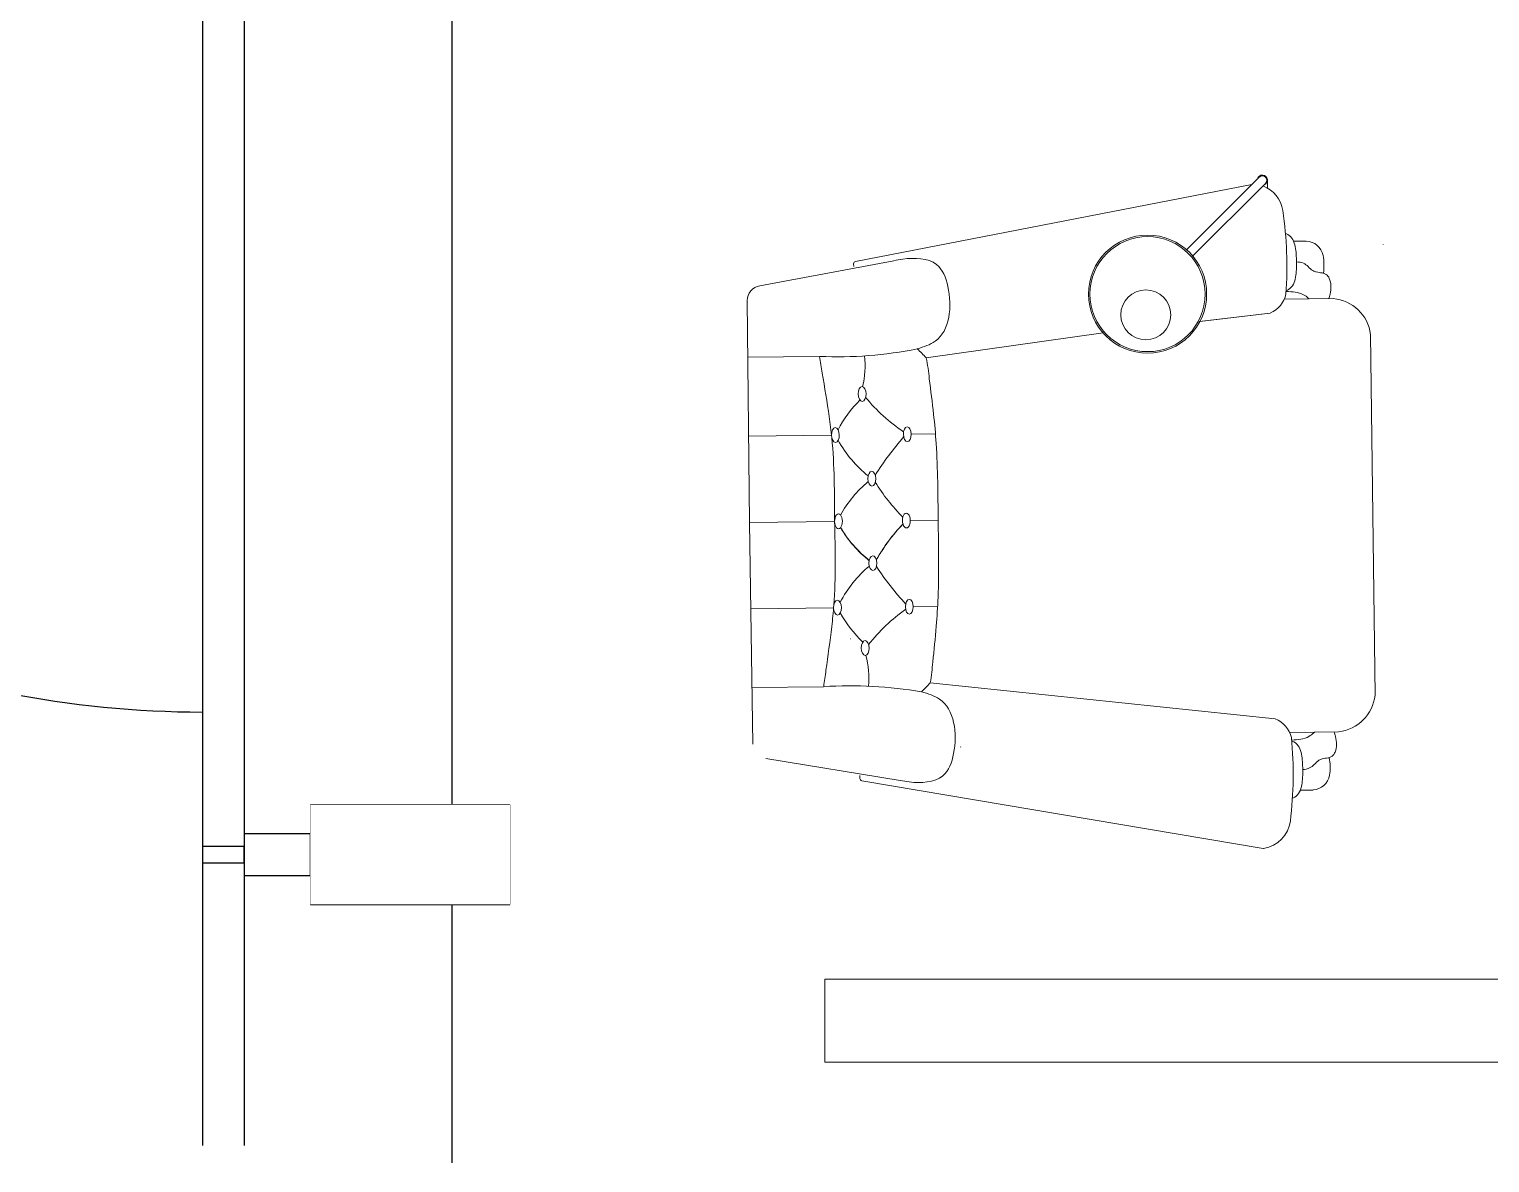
# Model space of a CAD drawing. Header units: centimetres. Extents: x -72470 to -43129, y -18750 to -16337.
# Drawn here: x -48372.1 to -48196.3, y -18534.2 to -18397.7 of the extents above; entities that cross this region are included whole.
import ezdxf

# ---------------------------------------------------------------- set-up
doc = ezdxf.new("R2010")
doc.units = ezdxf.units.CM
doc.header["$MEASUREMENT"] = 0
for name, color, linetype in [('11-021_3001-BLOK_B_ZEMIN_KAT$0$2DCAM1', 6, 'Continuous'), ('11-021_3001-BLOK_B_ZEMIN_KAT$0$2DKAPI', 180, 'Continuous'), ('11-021_3001-BLOK_B_ZEMIN_KAT$0$2DKONST1', 6, 'Continuous')]:
    doc.layers.add(name, color=color, linetype=linetype)
doc.layers.add('TEFRIS', color=30, linetype='Continuous', lineweight=9)

msp = doc.modelspace()

# ---------------------------------------------------------------- linework, layer by layer
at = {"layer": '11-021_3001-BLOK_B_ZEMIN_KAT$0$2DCAM1'}
for points in [[(-48477.01, -18287.07), (-48346.24, -18287.07), (-48346.24, -18532.08)], [(-48479.08, -18292.07), (-48351.24, -18292.07), (-48351.24, -18532.09)]]:
    msp.add_lwpolyline(points, dxfattribs=at)
at = {"layer": '11-021_3001-BLOK_B_ZEMIN_KAT$0$2DKAPI'}
msp.add_lwpolyline([(-48351.27, -18359.9), (-48471.27, -18359.9, 0.414214), (-48351.27, -18479.9)], format="xyb", dxfattribs=at)
at = {"layer": '11-021_3001-BLOK_B_ZEMIN_KAT$0$2DKONST1'}
for points in [[(-48314.24, -18503.07), (-48314.24, -18491.07), (-48338.24, -18491.07), (-48338.24, -18503.07)], [(-48315.24, -18502.07), (-48315.24, -18492.07), (-48337.24, -18492.07), (-48337.24, -18502.07)], [(-48338.24, -18499.57), (-48338.24, -18494.57), (-48346.24, -18494.57), (-48346.24, -18499.57)], [(-48346.24, -18498.07), (-48346.24, -18496.07), (-48351.24, -18496.07), (-48351.24, -18498.07)], [(-48346.24, -18498.07), (-48346.24, -18496.07), (-48351.24, -18496.07), (-48351.24, -18498.07)], [(-48346.24, -18498.07), (-48346.24, -18496.07), (-48351.24, -18496.07), (-48351.24, -18498.07)], [(-48346.24, -18498.07), (-48346.24, -18496.07), (-48351.24, -18496.07), (-48351.24, -18498.07)], [(-48346.24, -18498.07), (-48346.24, -18496.07), (-48351.24, -18496.07), (-48351.24, -18498.07)], [(-48346.24, -18498.07), (-48346.24, -18496.07), (-48351.24, -18496.07), (-48351.24, -18498.07)], [(-48346.24, -18498.07), (-48346.24, -18496.07), (-48351.24, -18496.07), (-48351.24, -18498.07)], [(-48346.24, -18498.07), (-48346.24, -18496.07), (-48351.24, -18496.07), (-48351.24, -18498.07)], [(-48346.24, -18498.07), (-48346.24, -18496.07), (-48351.24, -18496.07), (-48351.24, -18498.07)], [(-48346.24, -18498.07), (-48346.24, -18496.07), (-48351.24, -18496.07), (-48351.24, -18498.07)], [(-48346.24, -18498.07), (-48346.24, -18496.07), (-48351.24, -18496.07), (-48351.24, -18498.07)], [(-48346.24, -18498.07), (-48346.24, -18496.07), (-48351.24, -18496.07), (-48351.24, -18498.07)], [(-48346.24, -18498.07), (-48346.24, -18496.07), (-48351.24, -18496.07), (-48351.24, -18498.07)], [(-48346.24, -18498.07), (-48346.24, -18496.07), (-48351.24, -18496.07), (-48351.24, -18498.07)], [(-48346.24, -18498.07), (-48346.24, -18496.07), (-48351.24, -18496.07), (-48351.24, -18498.07)], [(-48346.24, -18498.07), (-48346.24, -18496.07), (-48351.24, -18496.07), (-48351.24, -18498.07)], [(-48346.24, -18498.07), (-48346.24, -18496.07), (-48351.24, -18496.07), (-48351.24, -18498.07)], [(-48346.24, -18498.07), (-48346.24, -18496.07), (-48351.24, -18496.07), (-48351.24, -18498.07)], [(-48346.24, -18498.07), (-48346.24, -18496.07), (-48351.24, -18496.07), (-48351.24, -18498.07)], [(-48346.24, -18498.07), (-48346.24, -18496.07), (-48351.24, -18496.07), (-48351.24, -18498.07)], [(-48346.24, -18498.07), (-48346.24, -18496.07), (-48351.24, -18496.07), (-48351.24, -18498.07)], [(-48346.24, -18498.07), (-48346.24, -18496.07), (-48351.24, -18496.07), (-48351.24, -18498.07)], [(-48346.24, -18498.07), (-48346.24, -18496.07), (-48351.24, -18496.07), (-48351.24, -18498.07)], [(-48346.24, -18498.07), (-48346.24, -18496.07), (-48351.24, -18496.07), (-48351.24, -18498.07)], [(-48346.24, -18498.07), (-48346.24, -18496.07), (-48351.24, -18496.07), (-48351.24, -18498.07)]]:
    msp.add_lwpolyline(points, close=True, dxfattribs=at)
at = {"layer": 'TEFRIS', "color": 0, "linetype": 'Continuous'}
for p, q in [((-48232.86, -18424.29), (-48224.07, -18415.5)), ((-48224.97, -18416.4), (-48272.66, -18425.67)), ((-48232.11, -18425.04), (-48223.31, -18416.26)), ((-48223.08, -18415.86), (-48223.07, -18416.83)), ((-48219.93, -18423.22), (-48218.4, -18423.21)), ((-48219.93, -18423.22), (-48218.4, -18423.21)), ((-48209.13, -18423.64), (-48209.15, -18423.62)), ((-48209.15, -18423.62), (-48209.13, -18423.64)), ((-48268.03, -18425.57), (-48284.16, -18428.6)), ((-48272.87, -18426.28), (-48272.88, -18425.93)), ((-48285.68, -18430.38), (-48285.39, -18457.08)), ((-48221.05, -18430.2), (-48215.16, -18430.13)), ((-48221.05, -18430.2), (-48215.16, -18430.13)), ((-48222.74, -18431.88), (-48231.29, -18432.89)), ((-48222.74, -18431.88), (-48231.2, -18432.88)), ((-48242.86, -18434.26), (-48264.15, -18437.26)), ((-48210.66, -18434.44), (-48210.39, -18456.16)), ((-48210.66, -18434.44), (-48210.39, -18456.16)), ((-48276.98, -18437.09), (-48285.63, -18437.2)), ((-48285.51, -18446.69), (-48275.53, -18446.57)), ((-48275.54, -18446.57), (-48285.51, -18446.69)), ((-48265.95, -18446.45), (-48263.03, -18446.41)), ((-48210.12, -18477.87), (-48210.39, -18456.16)), ((-48210.12, -18477.87), (-48210.39, -18456.16)), ((-48275.17, -18456.95), (-48285.39, -18457.08)), ((-48275.17, -18456.95), (-48285.39, -18457.08)), ((-48275.17, -18456.95), (-48285.39, -18457.08)), ((-48275.17, -18456.95), (-48285.39, -18457.08)), ((-48275.17, -18456.95), (-48285.39, -18457.08)), ((-48275.17, -18456.95), (-48285.39, -18457.08)), ((-48275.17, -18456.95), (-48285.39, -18457.08)), ((-48275.17, -18456.95), (-48285.39, -18457.08)), ((-48275.17, -18456.95), (-48285.39, -18457.08)), ((-48275.17, -18456.95), (-48285.39, -18457.08)), ((-48275.17, -18456.95), (-48285.39, -18457.08)), ((-48275.17, -18456.95), (-48285.39, -18457.08)), ((-48275.17, -18456.95), (-48285.39, -18457.08)), ((-48275.17, -18456.95), (-48285.39, -18457.08)), ((-48275.17, -18456.95), (-48285.39, -18457.08)), ((-48275.17, -18456.95), (-48285.39, -18457.08)), ((-48285.02, -18483.77), (-48285.39, -18457.08)), ((-48266.06, -18456.84), (-48262.71, -18456.8)), ((-48266.06, -18456.84), (-48262.71, -18456.8)), ((-48266.06, -18456.84), (-48262.71, -18456.8)), ((-48266.06, -18456.84), (-48262.71, -18456.8)), ((-48285.26, -18467.46), (-48275.28, -18467.34)), ((-48275.29, -18467.34), (-48285.26, -18467.46)), ((-48265.7, -18467.22), (-48262.77, -18467.19)), ((-48273.24, -18471.09), (-48273.2, -18471.09)), ((-48273.2, -18471.09), (-48273.24, -18471.09)), ((-48276.49, -18476.85), (-48285.14, -18476.95)), ((-48222.14, -18480.73), (-48263.67, -18476.37)), ((-48220.41, -18482.36), (-48214.52, -18482.29)), ((-48260, -18484.13), (-48259.98, -18484.1)), ((-48259.98, -18484.1), (-48260, -18484.13)), ((-48267.26, -18488.15), (-48283.46, -18485.51)), ((-48272.12, -18487.56), (-48272.12, -18487.91)), ((-48223.58, -18496.32), (-48271.89, -18488.17)), ((-48219.11, -18489.31), (-48217.59, -18489.29)), ((-48276.34, -18512.07), (-48076.34, -18512.07)), ((-48276.34, -18512.07), (-48276.34, -18522.07)), ((-48276.34, -18522.07), (-48076.34, -18522.07))]:
    msp.add_line(p, q, dxfattribs=at)
for centre, radius in [((-48237.5, -18429.59), 7.11), ((-48237.5, -18429.59), 6.93), ((-48237.72, -18432.09), 3)]:
    msp.add_circle(centre, radius, dxfattribs=at)
for centre, radius, start, end in [((-48223.69, -18415.87), 0.61, 287.5558, 165.394), ((-48223.69, -18415.88), 0.533, 314.9662, 134.9662), ((-48225.05, -18420.17), 3.88, 9.2911, 68.3644), ((-48267.36, -18426.29), 46.62, 355.9589, 8.3194), ((-48267.36, -18426.29), 46.62, 355.9589, 8.3194), ((-48218.49, -18425.38), 2.17, 11.9033, 87.5815), ((-48218.49, -18425.38), 2.17, 11.9033, 87.5815), ((-48272.61, -18425.93), 0.267, 100.1331, 180.7043), ((-48222.95, -18426.08), 6.68, 351.5022, 9.9063), ((-48222.95, -18426.08), 6.68, 351.5022, 9.9063), ((-48283.9, -18430.36), 1.78, 98.3265, 180.6304), ((-48224, -18428.91), 3.22, 293.111, 348.2068), ((-48224, -18428.91), 3.22, 293.111, 348.2068), ((-48215.6, -18435.09), 4.98, 7.5422, 84.9386), ((-48215.6, -18435.09), 4.98, 7.5422, 84.9386), ((-48274.87, -18388.13), 49.01, 267.5389, 281.359), ((-48274.89, -18446.87), 14.41, 41.808, 47.8629), ((-48281.26, -18438.25), 9.77, 345.2747, 7.1594), ((-48255.1, -18428.59), 21.15, 219.4474, 236.1878), ((-48261.9, -18452.67), 14.52, 134.7045, 152.2957), ((-48262.05, -18440.14), 14.52, 209.1128, 231.3542), ((-48237.28, -18472.33), 39.08, 139.1846, 147.5899), ((-48261.93, -18463.21), 14.37, 129.7428, 150.7648), ((-48250.76, -18440.29), 22.87, 211.4727, 224.9047), ((-48261.93, -18450.34), 14.52, 210.4422, 231.3542), ((-48262.08, -18450.37), 14.37, 210.6437, 231.6657), ((-48250.1, -18473.1), 23.12, 136.7755, 150.1355), ((-48250.35, -18473.01), 22.87, 136.5038, 149.9358), ((-48261.64, -18473.44), 14.52, 130.0543, 152.2957), ((-48237.67, -18440.64), 39.08, 213.8186, 222.224), ((-48261.8, -18460.91), 14.52, 209.1128, 226.704), ((-48254.41, -18484.81), 21.15, 125.2207, 141.9611), ((-48280.8, -18475.8), 9.77, 354.2491, 16.1339), ((-48273.18, -18525.75), 49.01, 80.0496, 93.8697), ((-48274.64, -18467.03), 14.41, 313.5456, 319.6005), ((-48215.08, -18477.34), 4.98, 276.4699, 353.8663), ((-48223.33, -18483.72), 3.22, 13.2017, 68.2975), ((-48266.6, -18487.42), 46.62, 353.0891, 5.4496), ((-48222.21, -18486.53), 6.68, 351.5022, 9.9063), ((-48217.73, -18487.12), 2.17, 273.827, 349.5052), ((-48271.85, -18487.9), 0.267, 180.7043, 261.2754), ((-48224.16, -18492.49), 3.88, 279.319, 352.1174)]:
    msp.add_arc(centre, radius, start, end, dxfattribs=at)
at = {"layer": 'TEFRIS', "color": 0, "linetype": 'Continuous', "extrusion": (0, 0, -1)}
for centre, major_axis in [((-48271.85, -18441.61), (-0.011, 0.891)), ((-48275.07, -18446.56), (-0.011, 0.891)), ((-48270.68, -18451.81), (-0.011, 0.891)), ((-48266.17, -18467.23), (0.011, -0.891))]:
    msp.add_ellipse(centre, major_axis=major_axis, ratio=0.528462, dxfattribs=at)
at = {"layer": 'TEFRIS', "color": 0, "linetype": 'Continuous'}
for centre, major_axis in [((-48266.42, -18446.46), (-0.011, 0.891)), ((-48270.56, -18461.98), (0.011, -0.891)), ((-48274.82, -18467.34), (0.011, -0.891)), ((-48271.48, -18472.2), (0.011, -0.891))]:
    msp.add_ellipse(centre, major_axis=major_axis, ratio=0.528462, dxfattribs=at)
at = {"layer": 'TEFRIS', "color": 0, "linetype": 'Continuous', "extrusion": (0, 0, -1)}
for centre, major_axis in [((-48274.7, -18456.95), (-0.011, 0.891)), ((-48274.7, -18456.95), (-0.011, 0.891)), ((-48266.53, -18456.85), (0.011, -0.891)), ((-48266.53, -18456.85), (0.011, -0.891))]:
    msp.add_ellipse(centre, major_axis=major_axis, ratio=0.528462, start_param=4.712389, end_param=7.853982, dxfattribs=at)
at = {"layer": 'TEFRIS', "color": 0, "linetype": 'Continuous'}
for centre, major_axis in [((-48266.53, -18456.85), (-0.011, 0.891)), ((-48266.53, -18456.85), (-0.011, 0.891)), ((-48274.7, -18456.95), (0.011, -0.891)), ((-48274.7, -18456.95), (0.011, -0.891))]:
    msp.add_ellipse(centre, major_axis=major_axis, ratio=0.528462, start_param=4.712389, end_param=7.853982, dxfattribs=at)
for points, knots in [([(-48220.9, -18422.29), (-48220.81, -18422.32), (-48220.44, -18422.46), (-48219.96, -18423.01), (-48219.63, -18424.18), (-48219.59, -18425.09), (-48219.57, -18425.71)], [0.35656, 0.35656, 0.35656, 0.35656, 0.689135, 1.682823, 2.666935, 4.752611, 4.752611, 4.752611, 4.752611]), ([(-48220.9, -18422.29), (-48220.81, -18422.32), (-48220.44, -18422.46), (-48219.96, -18423.01), (-48219.63, -18424.18), (-48219.59, -18425.09), (-48219.57, -18425.71)], [0.35656, 0.35656, 0.35656, 0.35656, 0.689135, 1.682823, 2.666935, 4.752611, 4.752611, 4.752611, 4.752611]), ([(-48220.81, -18429.16), (-48220.72, -18429.13), (-48220.36, -18428.98), (-48219.89, -18428.42), (-48219.59, -18427.24), (-48219.58, -18426.33), (-48219.57, -18425.71)], [0.372389, 0.372389, 0.372389, 0.372389, 0.689135, 1.682823, 2.666935, 4.752611, 4.752611, 4.752611, 4.752611]), ([(-48220.81, -18429.16), (-48220.72, -18429.13), (-48220.36, -18428.98), (-48219.89, -18428.42), (-48219.59, -18427.24), (-48219.58, -18426.33), (-48219.57, -18425.71)], [0.372389, 0.372389, 0.372389, 0.372389, 0.689135, 1.682823, 2.666935, 4.752611, 4.752611, 4.752611, 4.752611]), ([(-48219.57, -18425.71), (-48219.28, -18425.73), (-48218.76, -18425.79), (-48218.14, -18426.27), (-48217.72, -18426.76), (-48217.11, -18426.96), (-48216.68, -18427.01), (-48216.39, -18427.06), (-48216.34, -18427.07)], [0.305843, 0.305843, 0.305843, 0.305843, 1.255346, 2.040427, 2.89202, 3.384438, 4.174918, 4.355007, 4.355007, 4.355007, 4.355007]), ([(-48219.57, -18425.71), (-48219.28, -18425.73), (-48218.76, -18425.79), (-48218.14, -18426.27), (-48217.72, -18426.76), (-48217.11, -18426.96), (-48216.68, -18427.01), (-48216.39, -18427.06), (-48216.34, -18427.07)], [0.305843, 0.305843, 0.305843, 0.305843, 1.255346, 2.040427, 2.89202, 3.384438, 4.174918, 4.355007, 4.355007, 4.355007, 4.355007]), ([(-48216.34, -18427.07), (-48216.22, -18427.11), (-48215.91, -18427.23), (-48215.54, -18427.79), (-48215.39, -18428.62), (-48215.49, -18429.45), (-48215.62, -18429.96), (-48215.7, -18430.14)], [0, 0, 0, 0, 0.427423, 1.095062, 2.135609, 3.247139, 3.888617, 3.888617, 3.888617, 3.888617]), ([(-48216.34, -18427.07), (-48216.22, -18427.11), (-48215.91, -18427.23), (-48215.54, -18427.79), (-48215.39, -18428.62), (-48215.49, -18429.45), (-48215.62, -18429.96), (-48215.7, -18430.14)], [0, 0, 0, 0, 0.427423, 1.095062, 2.135609, 3.247139, 3.888617, 3.888617, 3.888617, 3.888617]), ([(-48220.82, -18429.29), (-48220.07, -18429.28), (-48219.12, -18429.37), (-48218.3, -18429.94), (-48218.1, -18430.14), (-48218.07, -18430.17)], [1.067319, 1.067319, 1.067319, 1.067319, 3.490275, 4.275356, 4.417413, 4.417413, 4.417413, 4.417413]), ([(-48220.82, -18429.29), (-48220.07, -18429.28), (-48219.12, -18429.37), (-48218.3, -18429.94), (-48218.1, -18430.14), (-48218.07, -18430.17)], [1.067319, 1.067319, 1.067319, 1.067319, 3.490275, 4.275356, 4.417413, 4.417413, 4.417413, 4.417413]), ([(-48275.17, -18456.95), (-48275.18, -18453.59), (-48275.18, -18449.37), (-48275.91, -18443.43), (-48276.49, -18440.18), (-48276.86, -18437.76), (-48276.98, -18437.09)], [0, 0, 0, 0, 11.31753, 14.215288, 20.189944, 22.471644, 22.471644, 22.471644, 22.471644]), ([(-48264.15, -18437.26), (-48263.96, -18438.09), (-48263.71, -18440.37), (-48263.25, -18443.8), (-48262.75, -18449.47), (-48262.73, -18453.72), (-48262.71, -18456.8)], [7.842946, 7.842946, 7.842946, 7.842946, 10.726144, 15.564237, 19.542398, 29.913928, 29.913928, 29.913928, 29.913928]), ([(-48275.17, -18456.95), (-48275.09, -18460.32), (-48274.99, -18464.55), (-48275.58, -18470.52), (-48276.07, -18473.78), (-48276.38, -18476.19), (-48276.48, -18476.85)], [0, 0, 0, 0, 11.358421, 14.256179, 20.230836, 22.470635, 22.470635, 22.470635, 22.470635]), ([(-48263.66, -18476.37), (-48263.5, -18475.54), (-48263.3, -18473.28), (-48262.93, -18469.84), (-48262.57, -18464.15), (-48262.65, -18459.89), (-48262.71, -18456.8)], [7.883801, 7.883801, 7.883801, 7.883801, 10.726144, 15.564237, 19.542398, 29.954825, 29.954825, 29.954825, 29.954825]), ([(-48220.15, -18483.27), (-48219.41, -18483.26), (-48218.46, -18483.15), (-48217.65, -18482.55), (-48217.45, -18482.36), (-48217.42, -18482.32)], [1.067319, 1.067319, 1.067319, 1.067319, 3.490275, 4.275356, 4.417413, 4.417413, 4.417413, 4.417413]), ([(-48215.62, -18485.38), (-48215.5, -18485.33), (-48215.2, -18485.21), (-48214.84, -18484.64), (-48214.72, -18483.8), (-48214.83, -18482.98), (-48214.98, -18482.47), (-48215.06, -18482.3)], [0, 0, 0, 0, 0.427423, 1.095062, 2.135609, 3.247139, 3.888617, 3.888617, 3.888617, 3.888617]), ([(-48220.14, -18483.4), (-48220.05, -18483.43), (-48219.69, -18483.57), (-48219.2, -18484.12), (-48218.88, -18485.29), (-48218.84, -18486.2), (-48218.82, -18486.82)], [0.372389, 0.372389, 0.372389, 0.372389, 0.689135, 1.682823, 2.666935, 4.752611, 4.752611, 4.752611, 4.752611]), ([(-48218.82, -18486.82), (-48218.53, -18486.8), (-48218.02, -18486.72), (-48217.4, -18486.22), (-48217, -18485.72), (-48216.39, -18485.5), (-48215.96, -18485.45), (-48215.68, -18485.39), (-48215.62, -18485.38)], [0.305843, 0.305843, 0.305843, 0.305843, 1.255346, 2.040427, 2.89202, 3.384438, 4.174918, 4.355007, 4.355007, 4.355007, 4.355007]), ([(-48220.07, -18490.27), (-48219.97, -18490.24), (-48219.61, -18490.09), (-48219.14, -18489.53), (-48218.84, -18488.35), (-48218.83, -18487.44), (-48218.82, -18486.82)], [0.35656, 0.35656, 0.35656, 0.35656, 0.689135, 1.682823, 2.666935, 4.752611, 4.752611, 4.752611, 4.752611])]:
    msp.add_open_spline(points, degree=3, knots=knots, dxfattribs=at)
for points in [[(-48265.22, -18436.18), (-48263.05, -18435.26), (-48261.53, -18428.66), (-48262.9, -18426.03), (-48266.95, -18425.38), (-48268.03, -18425.57)], [(-48264.71, -18477.47), (-48262.53, -18478.34), (-48260.84, -18484.9), (-48262.14, -18487.57), (-48266.18, -18488.32), (-48267.26, -18488.15)]]:
    msp.add_spline(points, degree=3, dxfattribs=at)

# ---------------------------------------------------------------- next in the draw order: wipeouts: each hides what was drawn before it
msp.add_wipeout([(-48314.24, -18503.07), (-48338.24, -18503.07), (-48338.24, -18491.07), (-48314.24, -18491.07)]).dxf.layer = '11-021_3001-BLOK_B_ZEMIN_KAT$0$2DKONST1'

# ---------------------------------------------------------------- next in the draw order: linework, layer by layer
at = {"layer": '11-021_3001-BLOK_B_ZEMIN_KAT$0$2DKONST1'}
for points in [[(-48314.24, -18503.07), (-48314.24, -18491.07), (-48338.24, -18491.07), (-48338.24, -18503.07)], [(-48315.24, -18502.07), (-48315.24, -18492.07), (-48337.24, -18492.07), (-48337.24, -18502.07)], [(-48338.24, -18499.57), (-48338.24, -18494.57), (-48346.24, -18494.57), (-48346.24, -18499.57)]]:
    msp.add_lwpolyline(points, close=True, dxfattribs=at)

# ---------------------------------------------------------------- next in the draw order: wipeouts: each hides what was drawn before it
msp.add_wipeout([(-48314.24, -18503.07), (-48338.24, -18503.07), (-48338.24, -18491.07), (-48314.24, -18491.07)]).dxf.layer = '11-021_3001-BLOK_B_ZEMIN_KAT$0$2DKONST1'

# ---------------------------------------------------------------- next in the draw order: linework, layer by layer
for points in [[(-48314.24, -18503.07), (-48314.24, -18491.07), (-48338.24, -18491.07), (-48338.24, -18503.07)], [(-48315.24, -18502.07), (-48315.24, -18492.07), (-48337.24, -18492.07), (-48337.24, -18502.07)], [(-48338.24, -18499.57), (-48338.24, -18494.57), (-48346.24, -18494.57), (-48346.24, -18499.57)]]:
    msp.add_lwpolyline(points, close=True, dxfattribs=at)

# ---------------------------------------------------------------- next in the draw order: wipeouts: each hides what was drawn before it
msp.add_wipeout([(-48314.24, -18503.07), (-48338.24, -18503.07), (-48338.24, -18491.07), (-48314.24, -18491.07)]).dxf.layer = '11-021_3001-BLOK_B_ZEMIN_KAT$0$2DKONST1'

# ---------------------------------------------------------------- next in the draw order: linework, layer by layer
for points in [[(-48314.24, -18503.07), (-48314.24, -18491.07), (-48338.24, -18491.07), (-48338.24, -18503.07)], [(-48315.24, -18502.07), (-48315.24, -18492.07), (-48337.24, -18492.07), (-48337.24, -18502.07)], [(-48338.24, -18499.57), (-48338.24, -18494.57), (-48346.24, -18494.57), (-48346.24, -18499.57)]]:
    msp.add_lwpolyline(points, close=True, dxfattribs=at)

# ---------------------------------------------------------------- next in the draw order: wipeouts: each hides what was drawn before it
msp.add_wipeout([(-48314.24, -18503.07), (-48338.24, -18503.07), (-48338.24, -18491.07), (-48314.24, -18491.07)]).dxf.layer = '11-021_3001-BLOK_B_ZEMIN_KAT$0$2DKONST1'

# ---------------------------------------------------------------- next in the draw order: linework, layer by layer
for points in [[(-48314.24, -18503.07), (-48314.24, -18491.07), (-48338.24, -18491.07), (-48338.24, -18503.07)], [(-48315.24, -18502.07), (-48315.24, -18492.07), (-48337.24, -18492.07), (-48337.24, -18502.07)], [(-48338.24, -18499.57), (-48338.24, -18494.57), (-48346.24, -18494.57), (-48346.24, -18499.57)]]:
    msp.add_lwpolyline(points, close=True, dxfattribs=at)

# ---------------------------------------------------------------- next in the draw order: wipeouts: each hides what was drawn before it
msp.add_wipeout([(-48314.24, -18503.07), (-48338.24, -18503.07), (-48338.24, -18491.07), (-48314.24, -18491.07)]).dxf.layer = '11-021_3001-BLOK_B_ZEMIN_KAT$0$2DKONST1'

# ---------------------------------------------------------------- next in the draw order: linework, layer by layer
for points in [[(-48314.24, -18503.07), (-48314.24, -18491.07), (-48338.24, -18491.07), (-48338.24, -18503.07)], [(-48315.24, -18502.07), (-48315.24, -18492.07), (-48337.24, -18492.07), (-48337.24, -18502.07)], [(-48338.24, -18499.57), (-48338.24, -18494.57), (-48346.24, -18494.57), (-48346.24, -18499.57)]]:
    msp.add_lwpolyline(points, close=True, dxfattribs=at)

# ---------------------------------------------------------------- next in the draw order: wipeouts: each hides what was drawn before it
msp.add_wipeout([(-48314.24, -18503.07), (-48338.24, -18503.07), (-48338.24, -18491.07), (-48314.24, -18491.07)]).dxf.layer = '11-021_3001-BLOK_B_ZEMIN_KAT$0$2DKONST1'

# ---------------------------------------------------------------- next in the draw order: linework, layer by layer
for points in [[(-48314.24, -18503.07), (-48314.24, -18491.07), (-48338.24, -18491.07), (-48338.24, -18503.07)], [(-48315.24, -18502.07), (-48315.24, -18492.07), (-48337.24, -18492.07), (-48337.24, -18502.07)], [(-48338.24, -18499.57), (-48338.24, -18494.57), (-48346.24, -18494.57), (-48346.24, -18499.57)]]:
    msp.add_lwpolyline(points, close=True, dxfattribs=at)

# ---------------------------------------------------------------- next in the draw order: wipeouts: each hides what was drawn before it
msp.add_wipeout([(-48314.24, -18503.07), (-48338.24, -18503.07), (-48338.24, -18491.07), (-48314.24, -18491.07)]).dxf.layer = '11-021_3001-BLOK_B_ZEMIN_KAT$0$2DKONST1'

# ---------------------------------------------------------------- next in the draw order: linework, layer by layer
for points in [[(-48314.24, -18503.07), (-48314.24, -18491.07), (-48338.24, -18491.07), (-48338.24, -18503.07)], [(-48315.24, -18502.07), (-48315.24, -18492.07), (-48337.24, -18492.07), (-48337.24, -18502.07)], [(-48338.24, -18499.57), (-48338.24, -18494.57), (-48346.24, -18494.57), (-48346.24, -18499.57)]]:
    msp.add_lwpolyline(points, close=True, dxfattribs=at)

# ---------------------------------------------------------------- next in the draw order: wipeouts: each hides what was drawn before it
msp.add_wipeout([(-48314.24, -18503.07), (-48338.24, -18503.07), (-48338.24, -18491.07), (-48314.24, -18491.07)]).dxf.layer = '11-021_3001-BLOK_B_ZEMIN_KAT$0$2DKONST1'

# ---------------------------------------------------------------- next in the draw order: linework, layer by layer
for points in [[(-48314.24, -18503.07), (-48314.24, -18491.07), (-48338.24, -18491.07), (-48338.24, -18503.07)], [(-48315.24, -18502.07), (-48315.24, -18492.07), (-48337.24, -18492.07), (-48337.24, -18502.07)], [(-48338.24, -18499.57), (-48338.24, -18494.57), (-48346.24, -18494.57), (-48346.24, -18499.57)]]:
    msp.add_lwpolyline(points, close=True, dxfattribs=at)

# ---------------------------------------------------------------- next in the draw order: wipeouts: each hides what was drawn before it
msp.add_wipeout([(-48314.24, -18503.07), (-48338.24, -18503.07), (-48338.24, -18491.07), (-48314.24, -18491.07)]).dxf.layer = '11-021_3001-BLOK_B_ZEMIN_KAT$0$2DKONST1'

# ---------------------------------------------------------------- next in the draw order: linework, layer by layer
for points in [[(-48314.24, -18503.07), (-48314.24, -18491.07), (-48338.24, -18491.07), (-48338.24, -18503.07)], [(-48315.24, -18502.07), (-48315.24, -18492.07), (-48337.24, -18492.07), (-48337.24, -18502.07)], [(-48338.24, -18499.57), (-48338.24, -18494.57), (-48346.24, -18494.57), (-48346.24, -18499.57)]]:
    msp.add_lwpolyline(points, close=True, dxfattribs=at)

# ---------------------------------------------------------------- next in the draw order: wipeouts: each hides what was drawn before it
msp.add_wipeout([(-48314.24, -18503.07), (-48338.24, -18503.07), (-48338.24, -18491.07), (-48314.24, -18491.07)]).dxf.layer = '11-021_3001-BLOK_B_ZEMIN_KAT$0$2DKONST1'

# ---------------------------------------------------------------- next in the draw order: linework, layer by layer
for points in [[(-48314.24, -18503.07), (-48314.24, -18491.07), (-48338.24, -18491.07), (-48338.24, -18503.07)], [(-48315.24, -18502.07), (-48315.24, -18492.07), (-48337.24, -18492.07), (-48337.24, -18502.07)], [(-48338.24, -18499.57), (-48338.24, -18494.57), (-48346.24, -18494.57), (-48346.24, -18499.57)]]:
    msp.add_lwpolyline(points, close=True, dxfattribs=at)

# ---------------------------------------------------------------- next in the draw order: wipeouts: each hides what was drawn before it
msp.add_wipeout([(-48314.24, -18503.07), (-48338.24, -18503.07), (-48338.24, -18491.07), (-48314.24, -18491.07)]).dxf.layer = '11-021_3001-BLOK_B_ZEMIN_KAT$0$2DKONST1'

# ---------------------------------------------------------------- next in the draw order: linework, layer by layer
for points in [[(-48314.24, -18503.07), (-48314.24, -18491.07), (-48338.24, -18491.07), (-48338.24, -18503.07)], [(-48315.24, -18502.07), (-48315.24, -18492.07), (-48337.24, -18492.07), (-48337.24, -18502.07)], [(-48338.24, -18499.57), (-48338.24, -18494.57), (-48346.24, -18494.57), (-48346.24, -18499.57)]]:
    msp.add_lwpolyline(points, close=True, dxfattribs=at)

# ---------------------------------------------------------------- next in the draw order: wipeouts: each hides what was drawn before it
msp.add_wipeout([(-48314.24, -18503.07), (-48338.24, -18503.07), (-48338.24, -18491.07), (-48314.24, -18491.07)]).dxf.layer = '11-021_3001-BLOK_B_ZEMIN_KAT$0$2DKONST1'

# ---------------------------------------------------------------- next in the draw order: linework, layer by layer
for points in [[(-48314.24, -18503.07), (-48314.24, -18491.07), (-48338.24, -18491.07), (-48338.24, -18503.07)], [(-48315.24, -18502.07), (-48315.24, -18492.07), (-48337.24, -18492.07), (-48337.24, -18502.07)], [(-48338.24, -18499.57), (-48338.24, -18494.57), (-48346.24, -18494.57), (-48346.24, -18499.57)]]:
    msp.add_lwpolyline(points, close=True, dxfattribs=at)

# ---------------------------------------------------------------- next in the draw order: wipeouts: each hides what was drawn before it
msp.add_wipeout([(-48314.24, -18503.07), (-48338.24, -18503.07), (-48338.24, -18491.07), (-48314.24, -18491.07)]).dxf.layer = '11-021_3001-BLOK_B_ZEMIN_KAT$0$2DKONST1'

# ---------------------------------------------------------------- next in the draw order: linework, layer by layer
for points in [[(-48314.24, -18503.07), (-48314.24, -18491.07), (-48338.24, -18491.07), (-48338.24, -18503.07)], [(-48315.24, -18502.07), (-48315.24, -18492.07), (-48337.24, -18492.07), (-48337.24, -18502.07)], [(-48338.24, -18499.57), (-48338.24, -18494.57), (-48346.24, -18494.57), (-48346.24, -18499.57)]]:
    msp.add_lwpolyline(points, close=True, dxfattribs=at)

# ---------------------------------------------------------------- next in the draw order: wipeouts: each hides what was drawn before it
msp.add_wipeout([(-48314.24, -18503.07), (-48338.24, -18503.07), (-48338.24, -18491.07), (-48314.24, -18491.07)]).dxf.layer = '11-021_3001-BLOK_B_ZEMIN_KAT$0$2DKONST1'

# ---------------------------------------------------------------- next in the draw order: linework, layer by layer
for points in [[(-48314.24, -18503.07), (-48314.24, -18491.07), (-48338.24, -18491.07), (-48338.24, -18503.07)], [(-48315.24, -18502.07), (-48315.24, -18492.07), (-48337.24, -18492.07), (-48337.24, -18502.07)], [(-48338.24, -18499.57), (-48338.24, -18494.57), (-48346.24, -18494.57), (-48346.24, -18499.57)]]:
    msp.add_lwpolyline(points, close=True, dxfattribs=at)

# ---------------------------------------------------------------- next in the draw order: wipeouts: each hides what was drawn before it
msp.add_wipeout([(-48314.24, -18503.07), (-48338.24, -18503.07), (-48338.24, -18491.07), (-48314.24, -18491.07)]).dxf.layer = '11-021_3001-BLOK_B_ZEMIN_KAT$0$2DKONST1'

# ---------------------------------------------------------------- next in the draw order: linework, layer by layer
for points in [[(-48314.24, -18503.07), (-48314.24, -18491.07), (-48338.24, -18491.07), (-48338.24, -18503.07)], [(-48315.24, -18502.07), (-48315.24, -18492.07), (-48337.24, -18492.07), (-48337.24, -18502.07)], [(-48338.24, -18499.57), (-48338.24, -18494.57), (-48346.24, -18494.57), (-48346.24, -18499.57)]]:
    msp.add_lwpolyline(points, close=True, dxfattribs=at)

# ---------------------------------------------------------------- next in the draw order: wipeouts: each hides what was drawn before it
msp.add_wipeout([(-48314.24, -18503.07), (-48338.24, -18503.07), (-48338.24, -18491.07), (-48314.24, -18491.07)]).dxf.layer = '11-021_3001-BLOK_B_ZEMIN_KAT$0$2DKONST1'

# ---------------------------------------------------------------- next in the draw order: linework, layer by layer
for points in [[(-48314.24, -18503.07), (-48314.24, -18491.07), (-48338.24, -18491.07), (-48338.24, -18503.07)], [(-48315.24, -18502.07), (-48315.24, -18492.07), (-48337.24, -18492.07), (-48337.24, -18502.07)], [(-48338.24, -18499.57), (-48338.24, -18494.57), (-48346.24, -18494.57), (-48346.24, -18499.57)]]:
    msp.add_lwpolyline(points, close=True, dxfattribs=at)

# ---------------------------------------------------------------- next in the draw order: wipeouts: each hides what was drawn before it
msp.add_wipeout([(-48314.24, -18503.07), (-48338.24, -18503.07), (-48338.24, -18491.07), (-48314.24, -18491.07)]).dxf.layer = '11-021_3001-BLOK_B_ZEMIN_KAT$0$2DKONST1'

# ---------------------------------------------------------------- next in the draw order: linework, layer by layer
for points in [[(-48314.24, -18503.07), (-48314.24, -18491.07), (-48338.24, -18491.07), (-48338.24, -18503.07)], [(-48315.24, -18502.07), (-48315.24, -18492.07), (-48337.24, -18492.07), (-48337.24, -18502.07)], [(-48338.24, -18499.57), (-48338.24, -18494.57), (-48346.24, -18494.57), (-48346.24, -18499.57)]]:
    msp.add_lwpolyline(points, close=True, dxfattribs=at)

# ---------------------------------------------------------------- next in the draw order: wipeouts: each hides what was drawn before it
msp.add_wipeout([(-48314.24, -18503.07), (-48338.24, -18503.07), (-48338.24, -18491.07), (-48314.24, -18491.07)]).dxf.layer = '11-021_3001-BLOK_B_ZEMIN_KAT$0$2DKONST1'

# ---------------------------------------------------------------- next in the draw order: linework, layer by layer
for points in [[(-48314.24, -18503.07), (-48314.24, -18491.07), (-48338.24, -18491.07), (-48338.24, -18503.07)], [(-48315.24, -18502.07), (-48315.24, -18492.07), (-48337.24, -18492.07), (-48337.24, -18502.07)], [(-48338.24, -18499.57), (-48338.24, -18494.57), (-48346.24, -18494.57), (-48346.24, -18499.57)]]:
    msp.add_lwpolyline(points, close=True, dxfattribs=at)

# ---------------------------------------------------------------- next in the draw order: wipeouts: each hides what was drawn before it
msp.add_wipeout([(-48314.24, -18503.07), (-48338.24, -18503.07), (-48338.24, -18491.07), (-48314.24, -18491.07)]).dxf.layer = '11-021_3001-BLOK_B_ZEMIN_KAT$0$2DKONST1'

# ---------------------------------------------------------------- next in the draw order: linework, layer by layer
for points in [[(-48314.24, -18503.07), (-48314.24, -18491.07), (-48338.24, -18491.07), (-48338.24, -18503.07)], [(-48315.24, -18502.07), (-48315.24, -18492.07), (-48337.24, -18492.07), (-48337.24, -18502.07)], [(-48338.24, -18499.57), (-48338.24, -18494.57), (-48346.24, -18494.57), (-48346.24, -18499.57)]]:
    msp.add_lwpolyline(points, close=True, dxfattribs=at)

# ---------------------------------------------------------------- next in the draw order: wipeouts: each hides what was drawn before it
msp.add_wipeout([(-48314.24, -18503.07), (-48338.24, -18503.07), (-48338.24, -18491.07), (-48314.24, -18491.07)]).dxf.layer = '11-021_3001-BLOK_B_ZEMIN_KAT$0$2DKONST1'

# ---------------------------------------------------------------- next in the draw order: linework, layer by layer
for points in [[(-48314.24, -18503.07), (-48314.24, -18491.07), (-48338.24, -18491.07), (-48338.24, -18503.07)], [(-48315.24, -18502.07), (-48315.24, -18492.07), (-48337.24, -18492.07), (-48337.24, -18502.07)], [(-48338.24, -18499.57), (-48338.24, -18494.57), (-48346.24, -18494.57), (-48346.24, -18499.57)]]:
    msp.add_lwpolyline(points, close=True, dxfattribs=at)

# ---------------------------------------------------------------- next in the draw order: wipeouts: each hides what was drawn before it
msp.add_wipeout([(-48314.24, -18503.07), (-48338.24, -18503.07), (-48338.24, -18491.07), (-48314.24, -18491.07)]).dxf.layer = '11-021_3001-BLOK_B_ZEMIN_KAT$0$2DKONST1'

# ---------------------------------------------------------------- next in the draw order: linework, layer by layer
for points in [[(-48314.24, -18503.07), (-48314.24, -18491.07), (-48338.24, -18491.07), (-48338.24, -18503.07)], [(-48315.24, -18502.07), (-48315.24, -18492.07), (-48337.24, -18492.07), (-48337.24, -18502.07)], [(-48338.24, -18499.57), (-48338.24, -18494.57), (-48346.24, -18494.57), (-48346.24, -18499.57)]]:
    msp.add_lwpolyline(points, close=True, dxfattribs=at)

# ---------------------------------------------------------------- next in the draw order: wipeouts: each hides what was drawn before it
msp.add_wipeout([(-48314.24, -18503.07), (-48338.24, -18503.07), (-48338.24, -18491.07), (-48314.24, -18491.07)]).dxf.layer = '11-021_3001-BLOK_B_ZEMIN_KAT$0$2DKONST1'

# ---------------------------------------------------------------- next in the draw order: linework, layer by layer
for points in [[(-48314.24, -18503.07), (-48314.24, -18491.07), (-48338.24, -18491.07), (-48338.24, -18503.07)], [(-48315.24, -18502.07), (-48315.24, -18492.07), (-48337.24, -18492.07), (-48337.24, -18502.07)], [(-48338.24, -18499.57), (-48338.24, -18494.57), (-48346.24, -18494.57), (-48346.24, -18499.57)]]:
    msp.add_lwpolyline(points, close=True, dxfattribs=at)

# ---------------------------------------------------------------- next in the draw order: wipeouts: each hides what was drawn before it
msp.add_wipeout([(-48314.24, -18503.07), (-48338.24, -18503.07), (-48338.24, -18491.07), (-48314.24, -18491.07)]).dxf.layer = '11-021_3001-BLOK_B_ZEMIN_KAT$0$2DKONST1'

# ---------------------------------------------------------------- next in the draw order: linework, layer by layer
for points in [[(-48314.24, -18503.07), (-48314.24, -18491.07), (-48338.24, -18491.07), (-48338.24, -18503.07)], [(-48315.24, -18502.07), (-48315.24, -18492.07), (-48337.24, -18492.07), (-48337.24, -18502.07)], [(-48338.24, -18499.57), (-48338.24, -18494.57), (-48346.24, -18494.57), (-48346.24, -18499.57)]]:
    msp.add_lwpolyline(points, close=True, dxfattribs=at)

# ---------------------------------------------------------------- next in the draw order: wipeouts: each hides what was drawn before it
msp.add_wipeout([(-48314.24, -18503.07), (-48338.24, -18503.07), (-48338.24, -18491.07), (-48314.24, -18491.07)]).dxf.layer = '11-021_3001-BLOK_B_ZEMIN_KAT$0$2DKONST1'

# ---------------------------------------------------------------- next in the draw order: linework, layer by layer
at = {"layer": '11-021_3001-BLOK_B_ZEMIN_KAT$0$2DCAM1'}
msp.add_lwpolyline([(-48466.66, -18262.07), (-48321.24, -18262.07), (-48321.24, -18534.16)], dxfattribs=at)
at = {"layer": '11-021_3001-BLOK_B_ZEMIN_KAT$0$2DKONST1'}
for points in [[(-48314.24, -18503.07), (-48314.24, -18491.07), (-48338.24, -18491.07), (-48338.24, -18503.07)], [(-48315.24, -18502.07), (-48315.24, -18492.07), (-48337.24, -18492.07), (-48337.24, -18502.07)], [(-48338.24, -18499.57), (-48338.24, -18494.57), (-48346.24, -18494.57), (-48346.24, -18499.57)]]:
    msp.add_lwpolyline(points, close=True, dxfattribs=at)

# ---------------------------------------------------------------- next in the draw order: wipeouts: each hides what was drawn before it
msp.add_wipeout([(-48314.24, -18503.07), (-48338.24, -18503.07), (-48338.24, -18491.07), (-48314.24, -18491.07)]).dxf.layer = '11-021_3001-BLOK_B_ZEMIN_KAT$0$2DKONST1'

doc.saveas('drawing.dxf')
